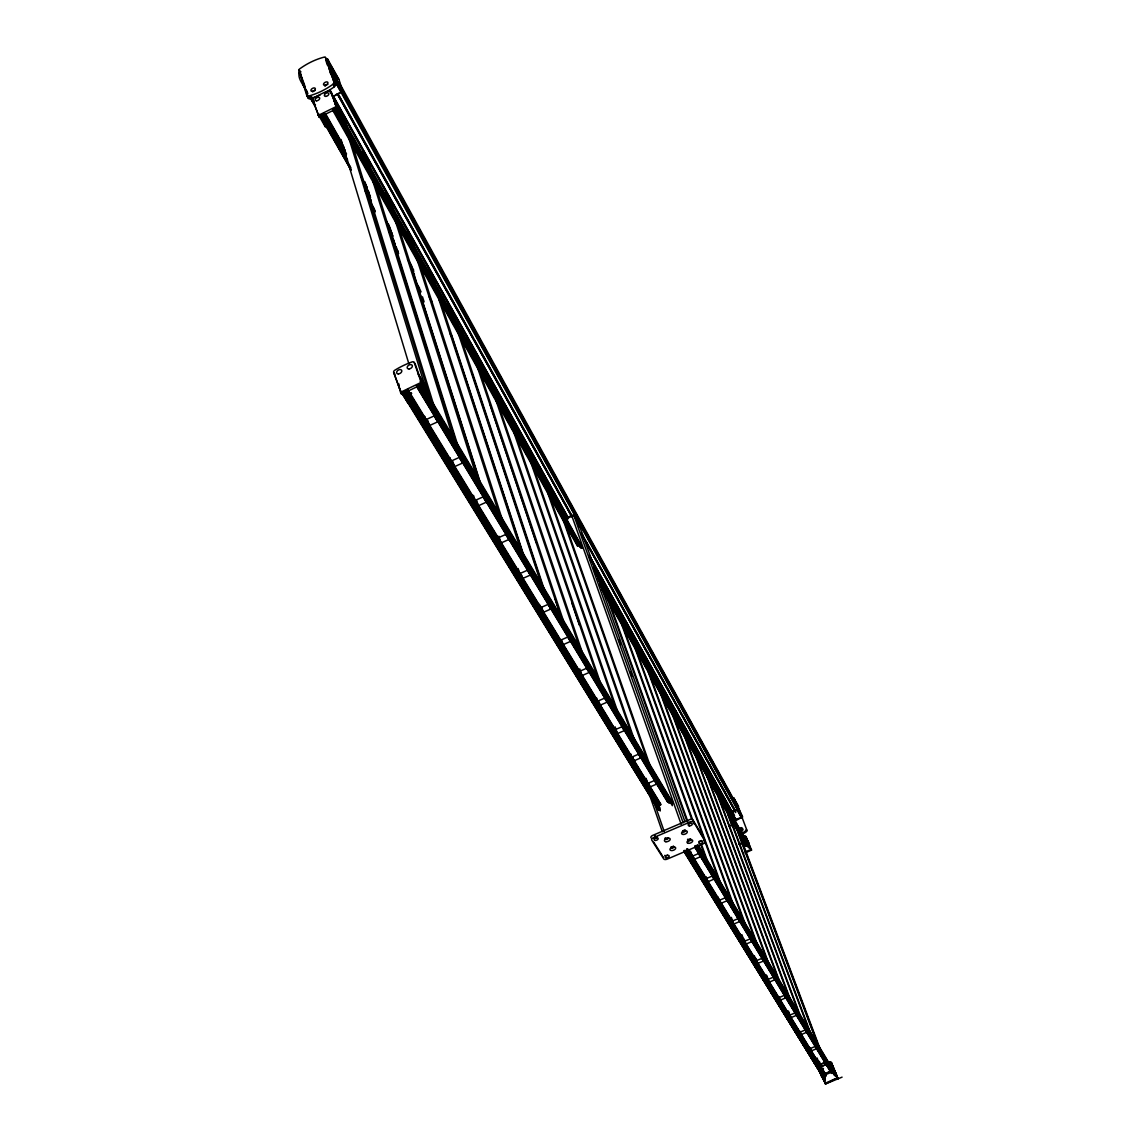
<?xml version="1.0" encoding="UTF-8"?>
<svg xmlns="http://www.w3.org/2000/svg" width="1141" height="1141" viewBox="0 0 1141 1141"><rect width="100%" height="100%" fill="white"/><g stroke="black" fill="none" stroke-linecap="round" stroke-linejoin="round"><path stroke-width="1.5" d="M732.593 797.73L734.205 798.458L738.099 808.998L731.295 812.064L734.519 817.84L731.923 813.02M746.057 846.052L600.722 585.775M330.334 71.94L327.068 59.903L325.641 59.574A1.597 0.913 -29.4 0 1 326.797 59.974L335.126 85.375A1.626 0.941 -29.4 0 1 334.413 86.716A42.944 24.46 -29.6 0 1 324.472 92.906M300.283 71.227C295.063 77.374 306.444 88.128 307.885 93.79M600.095 584.278L746.799 844.796M591.737 561.229L736.302 820.365L742.491 816.97L737.714 805.774M329.592 90.553L333.015 96.7L342.585 91.58L338.991 79.414L337.051 78.843M746.727 845.067L600.523 584.007M685.47 850.644L825.285 1078.117M341.473 92.649L330.419 72.625L331.746 70.799L327.995 59.389L325.77 58.89M398.451 383.975L400.02 390.037L658.671 810.31M824.387 1075.364L825.357 1075.236L687.267 849.032M329.892 71.298L326.611 59.632A1.612 0.913 -29.4 0 0 325.813 59.204M329.007 67.419L737.885 809.04M327.709 63.482L330.391 68.232M300.696 71.683L300.112 72.881L305.346 87.215M741.208 833.714A26.928 22.478 -29 0 0 746.086 830.477L746.428 829.45L746.613 831.447A26.899 22.478 -29 0 1 741.75 834.67M826.127 1075.92L687.082 849.047M746.086 830.477L746.613 831.447M820.151 1070.315L819.58 1071.855L824.044 1080.655L822.889 1076.134M767.037 984.555L824.102 1077.66L824.629 1076.519M820.408 1070.843L820.465 1070.786A35.642 32.661 -32.5 0 1 821.263 1070.301M741.55 817.498L736.587 819.081M825.228 1078.459L824.815 1079.557L684.9 851.885M819.58 1071.855L825.513 1083.95L837.523 1077.803L831.204 1062.342L829.764 1061.7A36.041 32.975 -32.3 0 0 827.952 1062.257M727.915 805.446L732.707 817.541M319.123 114.228L318.31 114.628L325.271 126.737L326.084 126.337L319.993 115.74M318.182 115.441L336.181 106.598L330.491 90.952A1.954 1.17 -29.8 0 0 328.893 90.638L328.708 90.695A53.456 32.59 -30 0 0 313.746 98.055L313.575 98.169A1.954 1.17 -30.1 0 0 312.663 99.723L319.238 117.266L337.223 108.438L331.518 92.792A1.954 1.17 -29.8 0 0 330.334 92.378M336.295 107.725L342.3 118.379L343.113 117.979L341.501 113.572A1.954 1.184 -29.8 0 0 339.89 113.244M335.326 94.917L339.69 92.82M400.405 392.347L421.186 382.378L414.226 362.496A2.253 1.498 -30.8 0 0 412.3 361.854L412.086 361.925A61.614 41.618 -31.2 0 0 394.857 370.197L394.658 370.326A2.253 1.498 -31.2 0 0 393.616 372.237L401.546 394.187L422.298 384.232L415.281 364.221A2.253 1.498 -30.8 0 0 414.739 363.751M401.546 394.187L400.391 390.807L407.922 402.973L408.863 402.531L403.015 393.06M428.503 393.132L421.129 380.866L420.173 381.322L427.561 393.574L428.503 393.132L426.506 387.498A2.239 1.512 -30.9 0 0 425.122 386.885M360.485 152.694L363.109 151.468M689.135 839.633L689.663 839.177A1.498 0.827 -19.5 0 0 687.909 840.56A1.498 0.827 -19.5 0 0 690.02 840.689A1.498 0.827 -19.5 0 0 690.291 839.22M445.104 305.317L448.142 303.92M464.344 339.661L467.325 338.306M482.843 372.708L485.766 371.381M746.899 842.315L750.222 847.135L744.731 838.464M460.978 457.955L462.576 463.046L454.46 466.698L452.877 461.592M746.257 851.543L751.12 849.332L751.548 850.088L745.044 853.026M550.247 493.097L552.971 491.885M497.961 537.924L505.72 534.473L508.786 539.536L501.042 542.988L498.874 536.199M565.765 518.114L571.698 515.475A1.883 1.284 -19.5 0 1 574.037 515.832L579.414 525.587L684.942 821.691M566.164 518.841L570.586 516.859M521.608 575.078L522.706 578.458L530.28 575.107L527.356 570.272L519.754 573.638L518.128 568.56M541.718 607.254L543.387 612.318L550.789 609.052L547.994 604.43L540.563 607.711L539.465 604.331M608.695 597.485L611.248 596.372L613.644 600.18M821.32 1076.148L824.615 1080.413M829.792 1066.55A35.642 32.661 -32.5 0 1 830.677 1066.279L833.786 1070.657L831.903 1066.136L830.577 1065.723A36.327 33.274 -32.5 0 0 829.65 1065.994M833.215 1070.9L836.453 1075.193L831.461 1066.635M825.1 1083.28L837.523 1077.803L838.05 1078.787L831.604 1063.013L830.163 1062.385A36.027 32.975 -32.3 0 0 828.352 1062.927M560.445 640.258L567.705 637.077L570.386 641.484L563.141 644.665L561.458 639.602M622.116 621.46L624.883 620.675M579.457 671.393L586.56 668.284L589.113 672.505L582.024 675.6L579.756 668.854M615.07 729.727L621.902 726.774L624.241 730.654L617.438 733.606L615.142 726.86M639.573 754.586L640.729 757.938L634.054 760.819L632.898 757.453M655.39 780.786L656.56 784.138L650.013 786.948L648.844 783.582M731.11 811.565L732.151 811.123L734.547 815.587M732.337 811.608C741.65 812.078 736.245 800.625 732.579 798.301M699.233 853.411L700.431 856.763L694.241 859.387L693.058 856.035M739.325 844.44L741.992 843.313L743.148 845.367M706.037 878.684L712.127 876.103L713.981 879.169L707.891 881.751L706.108 876.716M721.055 903.287L727.017 900.762L725.22 895.756M778.718 997.719L784.209 995.423L785.707 997.904L780.23 1000.186L778.989 996.849M795.049 1012.096L796.29 1015.419L790.898 1017.658L788.431 1010.983M799.798 1032.248L805.132 1030.052L806.53 1032.363L801.21 1034.573L799.984 1031.236M809.839 1048.693L815.088 1046.525L816.443 1048.779L811.208 1050.932L809.967 1047.609M821.192 1066.45L825.528 1064.667L824.415 1062.841L820.079 1064.624L821.192 1066.45L819.338 1061.458M688.693 849.674L825.827 1074.565L831.005 1072.355M825.086 1079.529L684.629 851.1M821.52 1074.252L825.513 1083.95L842.087 1077.133M572.055 516.203L572.896 516.274M672.22 846.836L671.678 846.893A1.498 0.827 -19.2 0 1 673.746 846.822A1.498 0.827 -19.2 0 1 672.149 848.234A1.498 0.827 -19.2 0 1 671.051 847.25M301.21 75.991L300.112 72.197A1.597 0.913 -29.8 0 1 300.383 71.312M695.939 846.722L832.345 1072.626M732.936 827.097L731.324 825.128A33.331 28.225 -29.5 0 0 728.899 826.127M741.821 842.885L741.408 843.042A32.847 28.026 -29.5 0 0 739.026 844.026M304.119 83.593L303.406 83.493M743.647 836.125A33.089 27.698 -29.1 0 1 744.488 835.854L746.2 837.109L751.548 850.088M744.06 836.881A33.075 27.698 -29.1 0 1 744.902 836.61L746.2 837.109M747.455 843.056C752.375 844.982 741.507 832.873 746.043 840.532M304.176 85.133L302.722 84.748M315.486 105.001L313.975 104.487M833.401 1070.244L834.656 1070.8L838.05 1078.787L831.204 1062.342L831.604 1063.013M340.075 113.815L342.3 118.379M747.669 843.499L749.694 847.378M833.529 1070.8L835.897 1075.435M832.174 1072.64L695.668 846.636M343.441 115.541L339.704 109.165M363.48 151.853L366.903 157.615M386.086 192.387L389.366 197.921M410.903 236.544L407.594 230.896M428.545 268.52L431.569 273.612M448.499 304.305L451.408 309.211M745.943 846.037L601.549 588.799M467.682 338.692L470.491 343.412M486.123 371.766L488.819 376.302M503.866 403.6L506.476 407.965M520.952 434.25L523.477 438.458M537.425 463.788L539.864 467.853M553.314 492.27L555.667 496.192M597.756 571.955L599.881 575.492M624.954 620.733L626.951 624.056M833.729 1071.128L835.169 1074.309M637.89 643.952L639.844 647.161M652.31 669.539L650.27 666.087M664.404 691.218L662.408 687.866M674.345 709.303L676.128 712.241M687.481 732.622L685.598 729.456M696.837 749.637L698.506 752.404M709.217 771.601L707.42 768.592M718.017 787.632L719.614 790.242M728.158 805.817L729.712 808.356M747.94 843.869L749.58 847.777M653.75 842.186L662.037 855.222M393.659 372.38L399.935 389.423M404.099 391.962L660.311 809.625M474.328 507.36L477.123 511.91M479.919 516.474L482.714 521.023M505.106 557.493L507.902 562.057M526.543 592.436L529.353 597M535.871 607.625L538.666 612.189M547.067 625.867L548.935 628.905M566.649 657.772L573.181 668.398M575.977 672.962L579.714 679.038M597.428 707.905L603.96 718.545M617.937 741.336L619.805 744.374M622.601 748.924L625.396 753.488M628.206 758.038L634.724 768.677M637.519 773.241L641.256 779.317M643.125 782.355L646.847 788.431M648.716 791.469L650.584 794.507M653.379 799.071L656.175 803.621M689.749 858.317L700.004 875.033M701.872 878.071L706.536 885.673M714.936 899.336L721.454 909.976M724.25 914.54L730.782 925.166M732.65 928.203L737.314 935.805M739.183 938.843L742.905 944.919M745.701 949.483L755.97 966.199M757.824 969.237L762.488 976.824M769.947 988.99L774.611 996.578M776.479 999.616L783.938 1011.767M788.602 1019.369L793.266 1026.971M801.667 1040.635L805.389 1046.725M807.258 1049.763L821.249 1072.554M460.165 484.725L463.132 489.831M474.157 507.517L476.952 512.081M479.748 516.631L482.557 521.195M490.944 534.858L493.91 539.964M504.935 557.649L507.731 562.213M526.557 593.106L529.353 597.684M535.714 607.782L538.523 612.346M546.91 626.01L549.876 631.101M557.336 643.224L560.131 647.803M566.506 657.915L570.4 664.518M574.123 670.566L575.991 673.632M577.688 676.157L579.557 679.195M583.293 685.27L585.162 688.308M597.285 708.048L601.179 714.637M604.901 720.698L606.77 723.751M608.481 726.289L612.375 732.864M618.736 742.991L625.268 753.63M628.063 758.18L634.596 768.82M635.68 770.817L640.187 777.934M640.343 778.419L652.481 798.172M653.251 799.199L658.072 807.286M686.055 852.84L699.889 875.161M700.973 877.144L708.447 889.31M711.071 893.403L765.34 981.973M402.887 392.062L660.197 810.994M684.286 850.33L824.986 1080.242L683.73 851.229M402.944 392.604L659.441 810.11M403.215 393.531L658.785 809.397M658.942 810.153L402.416 392.903L658.87 810.224M408.007 392.076L660.368 805.004M407.308 391.334L660.225 805.061M406.595 390.935L660.011 805.304M686.939 849.318L825.243 1075.464M405.896 391.135L659.469 805.432M686.411 849.432L824.815 1075.549M404.784 391.491L660.011 807.928M686.083 850.487L824.872 1076.933M404.898 393.017L659.241 807.714M686.269 851.771L825.086 1078.102M407.822 389.452L660.81 804.234M408.121 390.964L660.839 804.804M687.781 848.918L826.227 1075.621L825.827 1074.565M421.186 382.378L423.653 386.414M418.69 384.802L670.423 802.865M696.138 845.581L833.957 1074.451M418.833 385.259L670.551 803.264M696.281 845.98L834.085 1074.808M418.034 385.758L669.254 802.465M417.677 385.672L668.968 802.38M417.463 385.843L668.811 802.508M695.511 846.765L832.003 1073.239L694.812 845.895M416.779 385.073L669.04 803.164M416.322 385.601L668.027 802.266M694.627 846.494L831.119 1072.397M416.879 386.97L667.499 801.909M695.14 847.677L831.504 1073.439M462.576 463.046L459.195 457.455L451.052 461.121L449.996 457.712M640.729 757.938L638.489 754.215L631.786 757.111L630.631 753.745M656.56 784.138L654.392 780.558L647.831 783.382L646.077 778.333M700.431 856.763L698.52 853.582L692.316 856.221L690.533 851.2M727.017 900.762L725.234 897.81L719.258 900.335L718.046 896.997M796.29 1015.419L794.849 1013.023L789.429 1015.276L788.203 1011.924M426.577 387.626L419.203 375.36A2.253 1.512 -30.9 0 0 418.191 374.647M421.329 383.718L672.634 802.451M698.321 845.239L834.071 1071.413M426.891 394.144L441.581 418.59M443.421 421.657L446.174 426.235M447.999 429.287L455.345 441.524M457.184 444.576L492.983 504.179M494.809 507.232L497.562 511.81M499.401 514.876L670.109 799.114M697.65 844.953L830.734 1066.535M485.495 492.712L488.248 497.291M528.625 564.481L530.465 567.533M533.218 572.112L535.043 575.164M536.883 578.23L539.636 582.809M542.389 587.387L544.228 590.439M546.981 595.017L548.807 598.069M570.842 634.724L572.668 637.776M574.508 640.828L577.26 645.421M580.013 649.999L581.853 653.051M584.606 657.63L586.445 660.682M588.271 663.734L591.024 668.326M593.776 672.905L595.616 675.957M598.369 680.535L600.209 683.587M602.034 686.64L604.801 691.232M607.554 695.81L609.38 698.862M612.132 703.441L614.885 708.019M617.638 712.612L619.477 715.664M622.23 720.242L624.07 723.294M625.896 726.346L628.648 730.925M631.415 735.517L633.241 738.569M635.993 743.148L637.833 746.2M639.673 749.252L642.426 753.83M645.178 758.423L647.004 761.475M649.757 766.053L651.597 769.105M653.436 772.157L657.102 778.262M658.942 781.328L661.694 785.907M663.534 788.959L670.865 801.167M701.159 851.571L708.504 863.78M710.33 866.832L713.082 871.424M714.922 874.477L722.267 886.685M724.093 889.738L726.846 894.33M728.685 897.382L731.438 901.961M734.191 906.539L736.031 909.591M738.783 914.169L746.128 926.392M747.954 929.444L750.707 934.023M752.547 937.075L759.892 949.298M761.732 952.35L764.484 956.928M766.31 959.98L778.248 979.834M780.073 982.886L802.109 1019.541M803.934 1022.593L815.872 1042.446M817.712 1045.498L831.475 1068.404M420.273 384.702L672.477 804.22M697.237 845.41L835.711 1075.763M419.874 384.774L672.406 804.348M697.165 845.538L835.654 1075.877M419.774 385.002L672.192 804.448M696.88 845.624L835.497 1075.949M419.303 384.374L467.026 463.702M468.865 466.755L671.692 803.892M697.379 846.608L835.055 1075.421M418.833 384.446L672.377 805.703M696.238 845.367L834.87 1075.678M414.226 362.496L415.338 364.364M832.031 1066.364L834.713 1070.914M312.691 99.852L319.238 117.266M311.65 97.213L313.376 100.265M311.136 97.356L314.616 103.474M334.941 138.902L336.695 141.997M339.348 146.647L341.102 149.742M310.894 97.399L314.374 103.517M320.849 114.913L350.943 167.969M367.644 197.008L373.834 208.19M391.677 239.51L396.697 248.068M416.793 283.553L419.574 288.288M303.477 85.176L305.218 88.228M310.438 97.399L314.132 103.531M321.149 115.84L349.674 166.073M367.816 197.849L374.861 210.229M391.591 239.624L397.967 251.148M418.219 286.733L420.858 291.369M303.092 85.076L306.758 91.251M310.052 97.299L314.588 105.001M350.515 168.269L320.564 115.683L351.071 169.995M368.999 200.759L375.161 211.584M392.775 242.52L398.066 251.804M416.565 284.294L419.203 288.93M309.625 96.842L314.246 104.858M368.928 200.83L374.861 211.755M392.704 242.591L398.651 253.516M415.609 282.811L420.672 292.196M320.108 115.84L350.943 169.98M371.21 205.551L374.733 211.741M394.986 247.312L397.639 251.947M417.906 287.532L420.544 292.167M330.904 67.433L325.427 57.478A1.612 0.913 -29.4 0 0 324.172 57.121A43.429 24.945 -29.6 0 0 299.655 68.916A1.597 0.913 -29.8 0 0 298.942 70.214L306.872 95.773A1.626 0.941 -29.9 0 0 308.127 96.158L309.553 98.639A42.944 24.46 -29.6 0 0 320.25 94.917M306.872 95.773L308.284 98.254A1.626 0.941 -29.9 0 0 309.553 98.639M325.67 114L342.343 143.438M360.77 175.985L366.903 186.839M386.214 220.926L389.723 227.13M408.15 259.677L411.659 265.867M429.216 296.86L431.84 301.509M450.267 334.056L452.021 337.151M325 113.587L344.311 147.674M361.854 178.666L367.131 187.965M386.129 221.054L390.821 229.797M407.494 259.235L413.641 270.075M324.13 113.344L345.195 150.526M364.521 184.614L368.914 192.358M389.98 229.541L391.748 232.636M411.944 268.263L413.698 271.373M323.916 113.387L345.366 151.097M364.692 185.184L369.085 192.929M387.526 225.462L391.919 233.206M411.744 268.306L413.498 271.401M323.702 113.672L346.55 153.949M364.992 186.468L370.269 195.767M388.71 228.3L393.103 236.044M411.559 268.563L413.313 271.672M298.942 70.214L308.284 98.254M323.987 115.412L345.965 154.135M365.291 188.208L370.568 197.493M389.908 231.566L392.547 236.216M412.757 271.843L414.511 274.938M299.17 72.881L300.882 76.133M299.156 73.266L301.794 78.002M322.889 115.312L345.752 155.561M365.748 190.789L371.253 200.459M389.495 232.593L394.13 240.722M311.85 97.113L313.59 100.18M322.062 114.941L347.663 160.168M365.263 191.132L371.424 201.957M390.664 235.674L395.171 243.746M341.544 113.672L334.698 101.506A1.968 1.184 -29.8 0 0 333.657 100.964M334.741 103.446L343.113 117.979M336.181 106.598L337.223 108.438M330.533 91.066L331.575 92.906M336.082 109.693L476.039 359.772M477.765 362.881L581.211 547.723M599.467 580.341L748.981 847.506M334.983 108.252L580.997 547.98M599.296 580.427L749.523 847.877L594.932 571.27M334.812 108.937L580.127 546.938M598.397 579.557L748.011 846.708M334.912 109.279L580.227 547.266M598.497 579.87L748.125 847.007M334.17 108.652L578.758 545.17M333.614 109.008L578.33 545.455M334.185 110.52L577.945 545.512M333.3 109.679L578.116 546.04M599.895 584.862L746.285 845.795M332.601 110.007L577.574 546.282M731.666 811.893L736.302 820.365M568.033 518.884L332.231 95.815L333.857 95.616M335.611 105.685L581.425 545.626M593.577 567.391L748.182 844.098M342.714 119.52L354.88 141.284M356.62 144.394L361.825 153.721M363.565 156.83L376.601 180.135M378.341 183.245L394.857 212.782M396.583 215.891L398.323 219.001M400.063 222.11L416.579 251.648M418.319 254.757L579.942 543.872M593.848 568.746L745.059 839.206M336.024 108.338L581.839 548.065M335.696 108.58L581.639 548.151M596.044 573.509L749.366 847.934L596.344 574.565M335.597 108.595L581.568 548.165M333.201 95.887L568.289 517.843M333.058 95.915L568.189 517.857M325.427 57.478L335.126 85.375M333.743 82.879A1.626 0.941 -29.4 0 1 333.029 84.206L334.413 86.716M338.649 94.789L571.926 515.646M581.354 532.818L735.161 810.281M338.906 95.673L380.381 170.722M382.107 173.617L444.32 286.077M446.031 288.973L472.83 337.508M474.542 340.417L571.327 515.219M585.989 541.519L735.489 811.394M337.465 93.933L570.814 514.805M585.504 541.305L735.032 810.966M337.308 93.947L571.969 517.03M582.438 535.942L735.745 812.549M745.43 838.735L748.225 843.798M331.746 70.799L342.742 91.194M345.138 95.131L346.85 98.254M355.45 113.858L357.162 116.967M357.561 117.737L359.287 120.86M360.998 123.97L366.147 133.326M367.873 136.449L373.021 145.806M374.747 148.929L376.459 152.038M381.622 161.409L383.333 164.518M387.241 171.564L390.208 176.998M394.101 184.029L397.082 189.477M397.539 190.276L400.52 195.71M400.976 196.509L402.702 199.632M404.413 202.756L409.576 212.112M411.288 215.221L416.451 224.577M418.162 227.701L423.325 237.057M425.037 240.181L426.763 243.304M430.585 250.293L433.637 255.784M437.459 262.772L440.497 268.249M440.897 269.005L442.622 272.129M444.334 275.238L446.06 278.361M447.771 281.485L452.92 290.841M454.646 293.964L459.794 303.321M460.265 304.119L466.669 315.786M467.14 316.599L472.288 325.955M474.014 329.079L479.163 338.435M480.889 341.558L483.855 346.978M484.326 347.791L486.037 350.915M487.763 354.038L490.73 359.458M491.2 360.271L494.167 365.69M494.638 366.503L496.349 369.627M498.075 372.75L510.098 394.586M510.483 395.328L515.646 404.684M517.358 407.808L522.521 417.164M524.232 420.273L527.285 425.778M527.67 426.52L529.395 429.629M529.866 430.457L536.256 442.109M536.726 442.936L539.693 448.342M540.164 449.169L546.568 460.821M547.038 461.649L553.442 473.301M553.913 474.128L560.317 485.781M560.787 486.594L565.95 495.964M567.662 499.073L572.825 508.43M574.536 511.553L589.997 539.622M590.382 540.363L596.871 552.101M597.256 552.829L609.294 574.665M609.765 575.506L616.154 587.144M616.639 587.972L623.029 599.624M623.514 600.451L629.903 612.089M630.388 612.931L633.341 618.336M633.825 619.164L640.215 630.802M640.7 631.643L659.598 665.959M659.983 666.672L666.472 678.439M666.843 679.152L702.927 744.645M703.412 745.501L709.802 757.125M710.287 757.981L716.676 769.605M717.161 770.446L733.007 799.228M738.042 808.584L742.477 816.671M331.646 71.355L342.585 91.58M487.692 354.609L489.403 357.718M543.544 455.972L545.27 459.081M581.368 524.575L583.08 527.698M613.159 582.281L614.885 585.39M616.596 588.514L618.322 591.637M623.471 600.993L625.197 604.102M630.345 613.459L632.071 616.582M637.22 625.938L638.946 629.062M668.17 682.076L669.881 685.199M675.044 694.555L677.611 699.233M679.337 702.357L684.486 711.713M686.212 714.822L687.937 717.946M693.086 727.302L694.812 730.425M699.961 739.782L701.686 742.891M706.835 752.247L708.561 755.371M710.273 758.494L711.998 761.603M717.147 770.959L722.31 780.316M724.022 783.439L725.747 786.563M730.896 795.919L732.622 799.028M738.099 808.841L742.463 817.127M738.027 809.311L742.42 817.284M330.762 71.37L342.129 92.15M737.956 809.454L742.263 817.569M330.063 70.813L742.163 817.712M330.648 72.468L341.701 92.492M737.642 809.868L742.035 817.826M737.5 809.967L741.907 817.94L330.205 72.739M576.333 518.955L579.771 525.188M737.229 810.139L741.621 818.097M744.488 835.854L744.902 836.61M327.453 58.918L339.062 79.556M733.763 797.987L738.655 806.601M327.039 58.804L338.264 78.872M733.463 797.83L738.027 805.903M326.811 58.776L331.888 68.018M336.124 75.705L337.822 78.786M733.135 797.73L736.972 804.448M326.297 58.79L331.161 67.419M732.95 797.716L737.286 805.446M339.49 83.036L736.972 805.246M331.717 70.671L737.443 807.158M745.729 836.253L748.696 843.456M745.9 838.393L747.426 842.087M325.756 60.002L327.296 64.966M819.423 1069.203L822.276 1076.263M820.165 1071.613L821.891 1075.892M738.569 808.213L746.97 830.42M729.513 807.828L734.718 821.677M738.469 831.661L821.663 1053.015M738.341 832.531L820.35 1050.818M727.858 805.703L731.509 815.401M737.571 831.575L818.183 1046.197M719.415 789.715L724.606 803.592M728.357 813.59L811.451 1035.429M717.86 787.319L724.407 804.319M728.129 814.232L810.11 1033.247M717.718 787.518L720.156 794.036M721.383 797.288L723.209 802.18M727.473 813.576L731.738 824.986M818.839 1061.301L820.892 1066.792L826.041 1064.667L824.729 1062.485L819.566 1064.624L817.084 1057.978M709.017 771.059L714.18 784.894M718.516 796.518L801.567 1019.084M707.748 768.963L713.325 783.938M717.675 795.577L800.782 1018.4M698.306 751.862L703.469 765.725M707.791 777.378L790.727 1000.443M696.994 749.694L701.957 763.029M706.907 776.351L790.513 1001.356M822.604 1076.106L825.513 1083.95M687.281 732.08L692.43 745.972M697.365 759.321L780.772 984.555M784.48 994.567L785.707 997.904M685.926 729.826L691.489 744.859M695.825 756.554L779.274 982.059M675.914 711.684L681.049 725.619M686.597 740.666L769.219 964.744M674.188 708.975L680.036 724.335M684.329 735.974L767.708 962.262M664.205 690.676L669.91 706.208M674.188 717.874L758.565 947.743M662.75 688.251L667.642 701.587M672.534 714.936L756.34 943.407M766.752 975.469L769.191 982.13L774.768 979.805L773.227 977.238L767.636 979.577L765.796 974.571M652.11 668.983L657.187 682.903M661.466 694.584L746.243 926.649M650.598 666.472L654.877 678.168M660.368 693.215L745.201 925.551M755.955 958.426L757.781 963.446L763.457 961.064L761.846 958.411L756.169 960.793L754.344 955.773M639.63 646.605L644.708 660.553M649.571 673.932L734.733 908.193M637.733 643.61L643.553 659.07M647.817 670.794L732.408 903.658M744.146 939.072L745.972 944.092L751.734 941.667L750.079 938.929L744.289 941.354L741.864 934.65M626.751 623.485L632.385 639.06M635.993 649.058L722.196 887.427M625.125 620.79L629.96 634.139M635.38 649.158L719.814 882.792M731.324 917.378L733.734 924.053L739.596 921.586L737.885 918.733L731.994 921.215L730.796 917.877M613.444 599.61L618.451 613.544M623.856 628.577L694.156 824.044M701.358 844.083L708.575 864.136M611.761 596.8L616.568 610.178M621.973 625.225L691.688 819.238M700.702 844.326L707.32 862.724M599.681 574.921L604.673 588.884M608.866 600.608L687.866 821.606M597.584 571.612L603.318 587.087M608.11 600.494L687.139 821.734M589.027 556.166L590.824 561.187M618.793 639.816L620.59 644.836M630.103 671.607L631.9 676.627M574.037 515.832L683.174 822.861M571.698 515.475L681.191 824.344M323.744 122.415L325.271 126.737M555.467 495.608L560.359 509.585M565.636 524.66L651.283 769.063M425.636 388.097L427.561 393.574M553.513 492.313L558.206 505.72M563.483 520.809L649.115 765.468M539.664 467.268L544.528 481.26M549.777 496.349L635.48 742.848M537.625 463.831L542.874 478.935M547.537 492.37L633.241 739.111M653.736 801.31L664.233 831.589M648.359 791.398L662.336 831.76M523.277 437.873L529.267 455.245M532.747 465.328L618.451 713.867M622.515 725.619L624.241 730.654M521.152 434.293L525.787 447.743M530.993 462.861L616.111 709.959M506.276 407.38L511.068 421.414M515.675 434.864L601.307 685.384M504.065 403.643L508.658 417.107M513.835 432.254L598.868 681.32M571.926 603.289L579.4 625.211M406.51 398.837L407.922 402.973M488.619 375.717L493.953 391.449M498.517 404.912L583.992 657.359M598.968 701.843L600.109 705.224L607.055 702.2L604.616 698.149L597.642 701.187L596.501 697.807M486.323 371.809L490.872 385.287M496.007 400.448L581.668 653.921M470.292 342.813L474.998 356.876M478.949 368.671L564.738 624.655M490.102 404.442L536.47 542.988M555.139 598.74L562.484 620.704M467.881 338.734L472.388 352.227M477.466 367.388L561.5 618.536M451.223 308.612L455.316 320.992M459.794 334.47L545.198 592.208M549.662 605.686L550.789 609.052M472.003 373.15L544.214 591.238M448.713 304.347L453.162 317.84M458.183 333.001L541.861 585.889M546.881 601.065L547.994 604.43M431.384 273.013L436.005 287.161M440.44 300.711L524.732 558.177M451.479 335.454L523.961 556.979M428.745 268.563L432.61 280.358M438.672 298.899L521.294 551.731M526.243 566.906L527.356 570.272M410.717 235.945L415.281 250.093M419.66 263.628L503.324 522.621M507.688 536.156L508.786 539.536M407.965 231.281L412.885 246.527M417.249 260.077L499.715 515.832M422.47 296.774L424.095 301.866M410.774 264.199L481.274 485.553M389.181 197.322L393.674 211.442M397.981 224.962L480.318 483.641M386.3 192.415L391.135 207.648M395.442 221.183L477.109 478.293M476.724 500.685L478.321 505.777L486.251 502.225L483.028 496.905L475.084 500.471L473.486 495.379M388.339 223.85L458.582 447.857M366.717 157.016L371.681 172.89M375.403 184.771L457.256 446.074M363.694 151.881L367.416 163.762M372.722 180.734L453.89 440.469M364.949 181.79L434.778 408.321M343.256 114.941L347.106 127.45M352.341 144.465L431.398 401.432M340.089 109.536L344.268 123.157M348.975 138.475L424.723 385.316M427.333 393.83L428.374 397.239M427.832 420.516L429.373 425.607L437.688 421.842L434.122 415.952L425.778 419.731L424.752 416.337M341.016 139.473L408.835 363.679M313.704 101.563L313.732 101.677A1.954 1.17 -30.1 0 1 313.818 100.936M394.786 374.234L394.757 374.077A2.253 1.498 -31.2 0 1 394.757 373.706M398.494 385.13A2.253 1.512 -31.3 0 1 398.822 383.932M410.332 394.244A60.273 41.233 -31.3 0 1 411.701 393.474M410.004 393.616A61.429 42.032 -31.3 0 1 411.402 392.846M743.533 844.982A32.576 27.341 -29.1 0 1 745.914 844.055M743.319 837.694A1.526 1.269 -28.8 0 1 744.93 839.22M333.029 84.206A43.001 24.446 -29.6 0 1 308.127 96.158M300.354 72.696A1.597 0.913 -29.8 0 1 300.611 71.826M325.014 86.331A2.439 1.398 -29.5 0 1 327.838 84.405M312.705 91.908A2.425 1.398 -29.8 0 1 315.273 90.439M740.851 831.233A1.512 1.269 -28.9 0 1 740.152 829.65A1.512 1.269 -28.9 0 1 741.935 828.637A1.512 1.269 -28.9 0 1 742.948 830.049M742.306 830.962A1.512 1.269 -28.9 0 1 741.593 831.276M823.189 1075.321A35.485 32.576 -32.6 0 1 827.282 1073.082M828.124 1072.697A35.485 32.576 -32.6 0 1 829.849 1071.998M830.719 1071.67A35.485 32.576 -32.6 0 1 832.474 1071.085M822.889 1074.851A36.17 33.203 -32.6 0 1 823.702 1074.337M825.357 1073.41A36.17 33.203 -32.6 0 1 826.198 1072.982M827.91 1072.183A36.17 33.203 -32.6 0 1 828.78 1071.813M822.647 1068.889A36.327 33.274 -32.5 0 1 823.488 1068.447M827.853 1066.578A36.327 33.274 -32.5 0 1 828.751 1066.279M828.024 1067.135A35.642 32.661 -32.5 0 1 828.894 1066.821M828.124 1063.968A1.654 1.498 -31.4 0 1 830.177 1066.036M701.501 840.503A2.125 1.155 -19.7 0 1 699.062 841.345M650.998 837.851A2.867 1.583 -19 0 1 652.752 835.369L689.506 819.666A2.867 1.597 -19.7 0 1 692.958 819.923L704.297 839.063A2.824 1.54 -19.7 0 1 704.097 840.332M667.514 855.108A2.111 1.155 -19.1 0 1 664.69 855.408M690.048 823.346A2.154 1.198 -19.7 0 1 687.467 823.146M657.202 836.981A2.154 1.184 -19 0 1 653.978 838.093M654.706 835.825A2.154 1.184 -19 0 1 655.234 835.654M682.874 830.862A1.512 0.841 -19.5 0 1 685.242 830.477A1.512 0.841 -19.5 0 1 684.144 832.003A1.512 0.841 -19.5 0 1 682.532 831.333M685.099 829.963A1.512 0.841 -19.5 0 1 682.974 831.276M668.284 838.107A1.512 0.841 -19.2 0 1 666.344 839.434A1.512 0.841 -19.2 0 1 665.745 838.164M667.613 837.979A1.512 0.841 -19.2 0 1 665.075 838.036M671.336 847.649A2.981 1.626 -19.2 0 0 671.45 850.573A2.981 1.626 -19.2 0 0 675.686 848.034A2.981 1.626 -19.2 0 0 671.336 847.649A2.125 1.17 -19.2 0 0 672.719 847.449M690.448 839.091A1.498 0.827 -19.5 0 1 688.565 840.175A1.498 0.827 -19.5 0 1 687.752 839.177M673.49 846.123A1.498 0.827 -19.2 0 1 670.837 847.25M663.463 857.091A2.824 1.54 -19.1 0 1 662.95 856.663M579.414 525.587A1.868 1.269 -19.6 0 1 579.1 526.928M690.861 839.206A2.125 1.17 -19.5 0 1 689.563 840.261M744.445 844.91A32.376 27.641 -29.4 0 1 745.244 844.625M825.713 1073.995A35.271 32.789 -33.5 0 1 826.54 1073.595M831.703 1071.613A35.271 32.789 -33.5 0 1 832.602 1071.356M690.319 821.919L653.522 837.637A2.867 1.583 -19 0 0 651.768 840.118L663.72 858.916A2.824 1.54 -19.1 0 0 667.143 859.144L703.312 843.741A2.824 1.54 -19.7 0 0 705.095 841.302L693.771 822.19A2.867 1.597 -19.7 0 0 690.319 821.919M824.986 1080.242L684.129 851.129L824.929 1080.285M732.251 812.107L589.113 555.211L732.165 812.121M409.049 368.928A2.81 1.868 -30.9 0 0 412.3 365.562A2.81 1.868 -30.9 0 0 407.965 365.833A2.81 1.868 -30.9 0 0 409.049 368.928M398.266 373.906A2.81 1.868 -31.1 0 0 401.789 370.697A2.81 1.868 -31.1 0 0 397.61 370.611A2.81 1.868 -31.1 0 0 398.266 373.906M325.969 96.372A2.453 1.469 -29.9 0 0 328.808 93.548A2.453 1.469 -29.9 0 0 325.085 93.947A2.453 1.469 -29.9 0 0 325.969 96.372M316.613 100.793A2.453 1.469 -30 0 0 319.694 98.083A2.453 1.469 -30 0 0 316.1 98.197A2.453 1.469 -30 0 0 316.613 100.793M312.42 91.337A2.439 1.398 -29.8 0 0 315.33 88.584A2.439 1.398 -29.8 0 0 311.678 88.984A2.439 1.398 -29.8 0 0 312.42 91.337M325.014 85.29A2.439 1.398 -29.5 0 0 327.909 82.551A2.439 1.398 -29.5 0 0 324.258 82.951A2.439 1.398 -29.5 0 0 325.014 85.29M740.666 830.32A1.512 1.284 -28.9 0 0 742.363 828.395A1.512 1.284 -28.9 0 0 739.881 828.252A1.512 1.284 -28.9 0 0 740.666 830.32M699.861 843.584A2.125 1.155 -19.7 0 0 702.842 841.744A2.125 1.155 -19.7 0 0 699.733 841.516A2.125 1.155 -19.7 0 0 699.861 843.584M666.244 857.889A2.111 1.155 -19.1 0 0 669.211 856.064A2.111 1.155 -19.1 0 0 666.073 855.864A2.111 1.155 -19.1 0 0 666.244 857.889M689.278 825.884A2.154 1.198 -19.7 0 0 692.302 824.016A2.154 1.198 -19.7 0 0 689.135 823.773A2.154 1.198 -19.7 0 0 689.278 825.884M655.191 840.432A2.154 1.184 -19 0 0 658.2 838.578A2.154 1.184 -19 0 0 655.005 838.35A2.154 1.184 -19 0 0 655.191 840.432M665.93 841.744A3.009 1.654 -19.2 0 0 670.209 839.191A3.009 1.654 -19.2 0 0 665.802 838.792A3.009 1.654 -19.2 0 0 665.93 841.744M688.451 843.327A2.981 1.64 -19.5 0 0 692.701 840.789A2.981 1.64 -19.5 0 0 688.365 840.404A2.981 1.64 -19.5 0 0 688.451 843.327M683.06 834.442A3.009 1.654 -19.5 0 0 687.338 831.889A3.009 1.654 -19.5 0 0 682.96 831.475A3.009 1.654 -19.5 0 0 683.06 834.442"/></g></svg>
